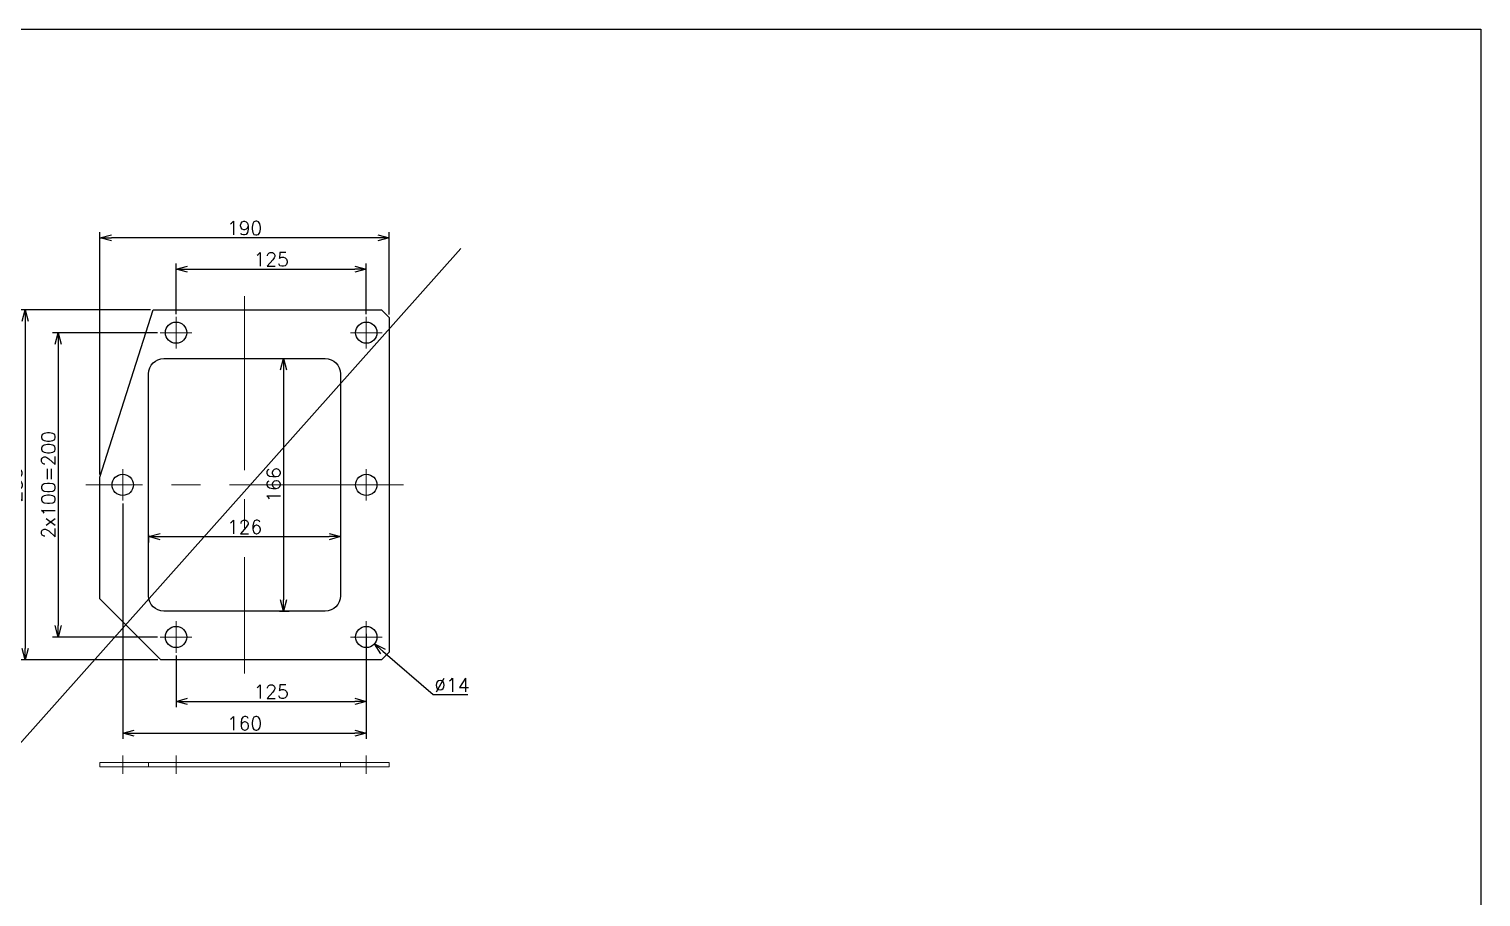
# Model space of a CAD drawing. Header units: millimetres. Extents: x -16130 to 36813, y -8099 to 27484.
# Drawn here: x 20793 to 21747, y 16202 to 16772 of the extents above; entities that cross this region are included whole.
import ezdxf

# ---------------------------------------------------------------- set-up
doc = ezdxf.new("R2010")
doc.units = ezdxf.units.MM
doc.header["$LTSCALE"] = 6
doc.header["$PDMODE"] = 99
doc.header["$PDSIZE"] = 1
doc.linetypes.add('CENTER2', pattern=[28.575, 19.05, -3.175, 3.175, -3.175])
doc.layers.add('05_CENTER', color=4, linetype='CENTER2', lineweight=13)
doc.layers.add('08_DIM', color=3, linetype='Continuous', lineweight=13)
doc.styles.add('KSS_TXT', font='txt.shx', dxfattribs={"bigfont": 'extfont2.shx'})
doc.dimstyles.new('KSS_DIM', dxfattribs={"dimtxt": 3, "dimasz": 2.5, "dimexe": 1.25, "dimexo": 0.625, "dimtad": 1, "dimdsep": 46, "dimtxsty": 'KSS_TXT', "dimblk": 'OPEN30', "dimcen": 0, "dimazin": 2, "dimtfac": 0.75, "dimtmove": 0, "dimatfit": 3, "dimldrblk": 'OPEN30', "dimfxl": 1, "dimtolj": 1, "dimarcsym": 0})
doc.dimstyles.new('KSS_DIM$3', dxfattribs={"dimtxt": 3, "dimasz": 2.5, "dimexe": 1.25, "dimexo": 0.625, "dimtad": 1, "dimtih": 1, "dimtoh": 1, "dimdsep": 46, "dimtxsty": 'KSS_TXT', "dimblk": 'OPEN30', "dimcen": 0, "dimazin": 2, "dimtfac": 0.75, "dimtofl": 0, "dimtmove": 0, "dimatfit": 3, "dimldrblk": 'OPEN30', "dimfxl": 1, "dimtolj": 1, "dimarcsym": 0})

# ---------------------------------------------------------------- blocks, each defined once
blk = doc.blocks.new('_Open30')
at = {"color": 0, "linetype": 'ByBlock', "lineweight": -2}
for p, q in [((-1, 0.27), (0, 0)), ((0, 0), (-1, -0.27)), ((0, 0), (-1, 0))]:
    blk.add_line(p, q, dxfattribs=at)
blk = doc.blocks.new('*D3586')
at = {"layer": '08_DIM', "color": 0, "lineweight": -2, "transparency": 16777216}
for p, q in [((20957.35, 16555.87), (20963.59, 16555.87)), ((20959.84, 16548.37), (20959.84, 16397.37)), ((20957.35, 16389.87), (20963.59, 16389.87))]:
    blk.add_line(p, q, dxfattribs=at)
at = {"layer": 'Defpoints', "color": 0, "transparency": 16777216}
for p in [(20955.48, 16555.87), (20955.48, 16389.87), (20959.84, 16389.87)]:
    blk.add_point(p, dxfattribs=at)
at = {"layer": '08_DIM', "color": 0, "lineweight": -2, "transparency": 16777216, "xscale": 7.5, "yscale": 7.5, "zscale": 7.5}
for p, rotation in [((20959.84, 16555.87), 90), ((20959.84, 16389.87), 270)]:
    blk.add_blockref('_Open30', p, dxfattribs=dict(at, rotation=rotation))
at = {"layer": '08_DIM', "color": 0, "transparency": 16777216, "insert": (20953.47, 16472.87), "char_height": 9, "attachment_point": 5, "rotation": 90, "style": 'KSS_TXT'}
blk.add_mtext('\\A1;166', dxfattribs=at)
blk = doc.blocks.new('*D3587')
at = {"layer": '08_DIM', "color": 0, "lineweight": -2, "transparency": 16777216}
for p, q in [((20871.3, 16440.1), (20871.3, 16435.07)), ((20878.8, 16438.82), (20989.8, 16438.82)), ((20997.3, 16440.1), (20997.3, 16435.07))]:
    blk.add_line(p, q, dxfattribs=at)
at = {"layer": 'Defpoints', "color": 0, "transparency": 16777216}
for p in [(20871.3, 16441.97), (20997.3, 16441.97), (20997.3, 16438.82)]:
    blk.add_point(p, dxfattribs=at)
at = {"layer": '08_DIM', "color": 0, "lineweight": -2, "transparency": 16777216, "xscale": 7.5, "yscale": 7.5, "zscale": 7.5, "rotation": 180}
blk.add_blockref('_Open30', (20871.3, 16438.82), dxfattribs=at)
at = {"layer": '08_DIM', "color": 0, "lineweight": -2, "transparency": 16777216, "xscale": 7.5, "yscale": 7.5, "zscale": 7.5}
blk.add_blockref('_Open30', (20997.3, 16438.82), dxfattribs=at)
at = {"layer": '08_DIM', "color": 0, "transparency": 16777216, "insert": (20934.3, 16445.2), "char_height": 9, "attachment_point": 5, "style": 'KSS_TXT'}
blk.add_mtext('\\A1;126', dxfattribs=at)
blk = doc.blocks.new('*D3588')
at = {"layer": '08_DIM', "color": 0, "lineweight": -2, "transparency": 16777216}
for p, q in [((20889.3, 16585.09), (20889.3, 16618.33)), ((21014.3, 16585.09), (21014.3, 16618.33)), ((20896.8, 16614.58), (21006.8, 16614.58))]:
    blk.add_line(p, q, dxfattribs=at)
at = {"layer": 'Defpoints', "color": 0, "transparency": 16777216}
for p in [(21014.3, 16614.58), (20889.3, 16583.21), (21014.3, 16583.21)]:
    blk.add_point(p, dxfattribs=at)
at = {"layer": '08_DIM', "color": 0, "lineweight": -2, "transparency": 16777216, "xscale": 7.5, "yscale": 7.5, "zscale": 7.5, "rotation": 180}
blk.add_blockref('_Open30', (20889.3, 16614.58), dxfattribs=at)
at = {"layer": '08_DIM', "color": 0, "lineweight": -2, "transparency": 16777216, "xscale": 7.5, "yscale": 7.5, "zscale": 7.5}
blk.add_blockref('_Open30', (21014.3, 16614.58), dxfattribs=at)
at = {"layer": '08_DIM', "color": 0, "transparency": 16777216, "insert": (20951.8, 16620.97), "char_height": 9, "attachment_point": 5, "style": 'KSS_TXT'}
blk.add_mtext('\\A1;125', dxfattribs=at)
blk = doc.blocks.new('*D3589')
at = {"layer": '08_DIM', "color": 0, "lineweight": -2, "transparency": 16777216}
for p, q in [((20839.3, 16479.74), (20839.3, 16638.94)), ((21029.3, 16584.74), (21029.3, 16638.94)), ((21021.8, 16635.19), (20846.8, 16635.19))]:
    blk.add_line(p, q, dxfattribs=at)
at = {"layer": 'Defpoints', "color": 0, "transparency": 16777216}
for p in [(20839.3, 16635.19), (21029.3, 16582.87), (20839.3, 16477.87)]:
    blk.add_point(p, dxfattribs=at)
at = {"layer": '08_DIM', "color": 0, "lineweight": -2, "transparency": 16777216, "xscale": 7.5, "yscale": 7.5, "zscale": 7.5, "rotation": 180}
blk.add_blockref('_Open30', (20839.3, 16635.19), dxfattribs=at)
at = {"layer": '08_DIM', "color": 0, "lineweight": -2, "transparency": 16777216, "xscale": 7.5, "yscale": 7.5, "zscale": 7.5}
blk.add_blockref('_Open30', (21029.3, 16635.19), dxfattribs=at)
at = {"layer": '08_DIM', "color": 0, "transparency": 16777216, "insert": (20934.3, 16641.56), "char_height": 9, "attachment_point": 5, "style": 'KSS_TXT'}
blk.add_mtext('\\A1;190', dxfattribs=at)
blk = doc.blocks.new('*D3590')
at = {"layer": '08_DIM', "color": 0, "lineweight": -2, "transparency": 16777216}
for p, q in [((20854.3, 16460.65), (20854.3, 16305.95)), ((21014.3, 16360.65), (21014.3, 16305.95)), ((20861.8, 16309.7), (21006.8, 16309.7))]:
    blk.add_line(p, q, dxfattribs=at)
at = {"layer": 'Defpoints', "color": 0, "transparency": 16777216}
for p in [(20854.3, 16462.53), (21014.3, 16362.53), (21014.3, 16309.7)]:
    blk.add_point(p, dxfattribs=at)
at = {"layer": '08_DIM', "color": 0, "lineweight": -2, "transparency": 16777216, "xscale": 7.5, "yscale": 7.5, "zscale": 7.5, "rotation": 180}
blk.add_blockref('_Open30', (20854.3, 16309.7), dxfattribs=at)
at = {"layer": '08_DIM', "color": 0, "lineweight": -2, "transparency": 16777216, "xscale": 7.5, "yscale": 7.5, "zscale": 7.5}
blk.add_blockref('_Open30', (21014.3, 16309.7), dxfattribs=at)
at = {"layer": '08_DIM', "color": 0, "transparency": 16777216, "insert": (20934.3, 16316.08), "char_height": 9, "attachment_point": 5, "style": 'KSS_TXT'}
blk.add_mtext('\\A1;160', dxfattribs=at)
blk = doc.blocks.new('*D3591')
at = {"layer": '08_DIM', "color": 0, "lineweight": -2, "transparency": 16777216}
for p, q in [((20872.42, 16587.87), (20786.42, 16587.87)), ((20790.17, 16580.37), (20790.17, 16365.37)), ((20877.42, 16357.87), (20786.42, 16357.87))]:
    blk.add_line(p, q, dxfattribs=at)
at = {"layer": 'Defpoints', "color": 0, "transparency": 16777216}
for p in [(20874.3, 16587.87), (20790.17, 16357.87), (20879.3, 16357.87)]:
    blk.add_point(p, dxfattribs=at)
at = {"layer": '08_DIM', "color": 0, "lineweight": -2, "transparency": 16777216, "xscale": 7.5, "yscale": 7.5, "zscale": 7.5}
for p, rotation in [((20790.17, 16587.87), 90), ((20790.17, 16357.87), 270)]:
    blk.add_blockref('_Open30', p, dxfattribs=dict(at, rotation=rotation))
at = {"layer": '08_DIM', "color": 0, "transparency": 16777216, "insert": (20783.8, 16472.87), "char_height": 9, "attachment_point": 5, "rotation": 90, "style": 'KSS_TXT'}
blk.add_mtext('\\A1;230', dxfattribs=at)
blk = doc.blocks.new('*D3592')
at = {"layer": '08_DIM', "color": 0, "lineweight": -2, "transparency": 16777216}
for p, q in [((20877.08, 16572.87), (20808.11, 16572.87)), ((20811.86, 16565.37), (20811.86, 16380.37)), ((20877.08, 16372.87), (20808.11, 16372.87))]:
    blk.add_line(p, q, dxfattribs=at)
at = {"layer": 'Defpoints', "color": 0, "transparency": 16777216}
for p in [(20878.95, 16572.87), (20811.86, 16372.87), (20878.95, 16372.87)]:
    blk.add_point(p, dxfattribs=at)
at = {"layer": '08_DIM', "color": 0, "lineweight": -2, "transparency": 16777216, "xscale": 7.5, "yscale": 7.5, "zscale": 7.5}
for p, rotation in [((20811.86, 16572.87), 90), ((20811.86, 16372.87), 270)]:
    blk.add_blockref('_Open30', p, dxfattribs=dict(at, rotation=rotation))
at = {"layer": '08_DIM', "color": 0, "transparency": 16777216, "insert": (20805.49, 16472.87), "char_height": 9, "attachment_point": 5, "rotation": 90, "style": 'KSS_TXT'}
blk.add_mtext('\\A1;2x100=200', dxfattribs=at)
blk = doc.blocks.new('*D3593')
at = {"layer": '08_DIM', "color": 0, "lineweight": -2, "transparency": 16777216}
for p, q in [((21058.17, 16334.86), (21025.25, 16363.37)), ((21081.04, 16334.86), (21058.17, 16334.86))]:
    blk.add_line(p, q, dxfattribs=at)
at = {"layer": 'Defpoints', "color": 0, "transparency": 16777216}
for p in [(21009, 16377.45), (21019.59, 16368.29)]:
    blk.add_point(p, dxfattribs=at)
at = {"layer": '08_DIM', "color": 0, "lineweight": -2, "transparency": 16777216, "xscale": 7.5, "yscale": 7.5, "zscale": 7.5, "rotation": 139.0959249814395}
blk.add_blockref('_Open30', (21019.59, 16368.29), dxfattribs=at)
at = {"layer": '08_DIM', "color": 0, "transparency": 16777216, "insert": (21070.54, 16341.24), "char_height": 9, "attachment_point": 5, "style": 'KSS_TXT'}
blk.add_mtext('\\A1;%%C14', dxfattribs=at)
blk = doc.blocks.new('*D3748')
at = {"layer": '08_DIM', "color": 0, "lineweight": -2, "transparency": 16777216}
for p, q in [((21014.3, 16374.97), (21014.3, 16326.81)), ((20889.3, 16360.65), (20889.3, 16326.81)), ((20896.8, 16330.56), (21006.8, 16330.56))]:
    blk.add_line(p, q, dxfattribs=at)
at = {"layer": 'Defpoints', "color": 0, "transparency": 16777216}
for p in [(21014.3, 16376.85), (20889.3, 16362.53), (21014.3, 16330.56)]:
    blk.add_point(p, dxfattribs=at)
at = {"layer": '08_DIM', "color": 0, "lineweight": -2, "transparency": 16777216, "xscale": 7.5, "yscale": 7.5, "zscale": 7.5, "rotation": 180}
blk.add_blockref('_Open30', (20889.3, 16330.56), dxfattribs=at)
at = {"layer": '08_DIM', "color": 0, "lineweight": -2, "transparency": 16777216, "xscale": 7.5, "yscale": 7.5, "zscale": 7.5}
blk.add_blockref('_Open30', (21014.3, 16330.56), dxfattribs=at)
at = {"layer": '08_DIM', "color": 0, "transparency": 16777216, "insert": (20951.8, 16336.94), "char_height": 9, "attachment_point": 5, "style": 'KSS_TXT'}
blk.add_mtext('\\A1;125', dxfattribs=at)
blk = doc.blocks.new('A$C684D1FE3')
at = {"color": 3}
blk.add_lwpolyline([(-15, 0), (175, 0), (175, 3), (-15, 3)], close=True, dxfattribs=at)
at = {"layer": '05_CENTER'}
for p, q in [((0, -4.55), (0, 7.43)), ((35, -4.55), (35, 7.43)), ((160, -4.55), (160, 7.43))]:
    blk.add_line(p, q, dxfattribs=at)
at = {"layer": '08_DIM'}
for p, q in [((17, 3), (17, 0)), ((143, 3), (143, 0))]:
    blk.add_line(p, q, dxfattribs=at)

msp = doc.modelspace()

# ---------------------------------------------------------------- linework, layer by layer
at = {"color": 2}
msp.add_line((21076.45379, 16628.12543), (20767.8123, 16281.63169), dxfattribs=at)
msp.add_lwpolyline([(18945.20024, 16772.40427), (21746.57499, 16772.40427), (21746.57499, 15113.36415), (18945.20024, 15113.36415)], close=True, dxfattribs=at)
at = {"color": 3}
for points in [[(20839.29563, 16477.86898), (20874.29563, 16587.86898), (21024.29563, 16587.86898), (21029.29563, 16582.86898)], [(21029.29563, 16582.86898), (21029.29563, 16362.86898), (21024.29563, 16357.86898), (20879.29563, 16357.86898), (20839.29563, 16397.86898), (20839.29563, 16477.86898)]]:
    msp.add_lwpolyline(points, dxfattribs=at)
msp.add_lwpolyline([(20997.29563, 16545.86898), (20997.29563, 16399.86898, -0.414213562), (20987.29563, 16389.86898), (20881.29563, 16389.86898, -0.414213562), (20871.29563, 16399.86898), (20871.29563, 16545.86898, -0.414213562), (20881.29563, 16555.86898), (20987.29563, 16555.86898, -0.414213562)], format="xyb", close=True, dxfattribs=at)
for centre in [(20889.29563, 16572.86898), (21014.29563, 16572.86898), (20854.29563, 16472.86898), (21014.29563, 16472.86898), (20889.29563, 16372.86898), (21014.29563, 16372.86898)]:
    msp.add_circle(centre, 7, dxfattribs=at)
at = {"layer": '05_CENTER'}
for p, q in [((20934.29563, 16596.84511), (20934.29563, 16348.89284)), ((20889.29563, 16562.52793), (20889.29563, 16583.21003)), ((21014.29563, 16562.52793), (21014.29563, 16583.21003)), ((20878.95458, 16572.86898), (20899.63668, 16572.86898)), ((21024.63668, 16572.86898), (21003.95458, 16572.86898)), ((20854.29563, 16462.52793), (20854.29563, 16483.21003)), ((21014.29563, 16462.52793), (21014.29563, 16483.21003)), ((21038.63409, 16472.86898), (20829.95717, 16472.86898)), ((20889.29563, 16383.21003), (20889.29563, 16362.52793)), ((21014.29563, 16383.21003), (21014.29563, 16362.52793)), ((20878.95458, 16372.86898), (20899.63668, 16372.86898)), ((21024.63668, 16372.86898), (21003.95458, 16372.86898))]:
    msp.add_line(p, q, dxfattribs=at)

# ---------------------------------------------------------------- block references
at = {"layer": '08_DIM'}
msp.add_blockref('A$C684D1FE3', (20854.29565, 16287.48113), dxfattribs=at)

# ---------------------------------------------------------------- dimensions: what is measured, and where the dimension line sits
for base, p1, p2, picture, middle in [((20839.29563, 16635.18906), (21029.29563, 16582.86898), (20839.29563, 16477.86899), '*D3589', (20934.29563, 16641.56406)), ((21014.29563, 16614.58459), (20889.29563, 16583.21003), (21014.29563, 16583.21003), '*D3588', (20951.79563, 16620.96584)), ((21014.29563, 16309.70008), (20854.29563, 16462.52793), (21014.29563, 16362.52796), '*D3590', (20934.29563, 16316.07508)), ((21014.29563, 16330.55884), (20889.29563, 16362.52793), (21014.29563, 16376.84673), '*D3748', (20951.79563, 16336.94009))]:
    dim = msp.add_linear_dim(base=base, p1=p1, p2=p2, dimstyle='KSS_DIM', override={"dimscale": 3}, dxfattribs=at)
    dim.commit()
    dim.dimension.update_dxf_attribs({"geometry": picture, "text_midpoint": middle})
dim = msp.add_linear_dim(base=(20790.17238, 16357.86898), p1=(20874.29563, 16587.86899), p2=(20879.29563, 16357.86898), angle=270, dimstyle='KSS_DIM', override={"dimscale": 3}, dxfattribs=at)
dim.commit()
dim.dimension.update_dxf_attribs({"geometry": '*D3591', "text_midpoint": (20783.79738, 16472.86898)})
dim = msp.add_linear_dim(base=(20811.86079, 16372.86898), p1=(20878.95458, 16572.86898), p2=(20878.95458, 16372.86898), angle=270, text='2x100=<>', dimstyle='KSS_DIM', override={"dimscale": 3}, dxfattribs=at)
dim.commit()
dim.dimension.update_dxf_attribs({"geometry": '*D3592', "text_midpoint": (20805.48579, 16472.86898)})
at = {"layer": '08_DIM', "color": 1}
dim = msp.add_linear_dim(base=(20959.84134, 16389.86898), p1=(20955.47781, 16555.86898), p2=(20955.47781, 16389.86898), angle=270, dimstyle='KSS_DIM', override={"dimscale": 3}, dxfattribs=at)
dim.commit()
dim.dimension.update_dxf_attribs({"geometry": '*D3586', "text_midpoint": (20953.46634, 16472.86898)})
dim = msp.add_linear_dim(base=(20997.29563, 16438.8211), p1=(20871.29563, 16441.97472), p2=(20997.29563, 16441.97472), dimstyle='KSS_DIM', override={"dimscale": 3}, dxfattribs=at)
dim.commit()
dim.dimension.update_dxf_attribs({"geometry": '*D3587', "text_midpoint": (20934.29563, 16445.1961)})
at = {"layer": '08_DIM'}
dim = msp.add_diameter_dim_2p(p1=(21009.00498, 16377.45255), p2=(21019.58628, 16368.28543), dimstyle='KSS_DIM$3', override={"dimscale": 3, "dimpost": '%%C<>'}, dxfattribs=at)
dim.commit()
dim.dimension.update_dxf_attribs({"geometry": '*D3593', "text_midpoint": (21070.5415, 16334.86139), "dimtype": 163})

doc.saveas('drawing.dxf')
